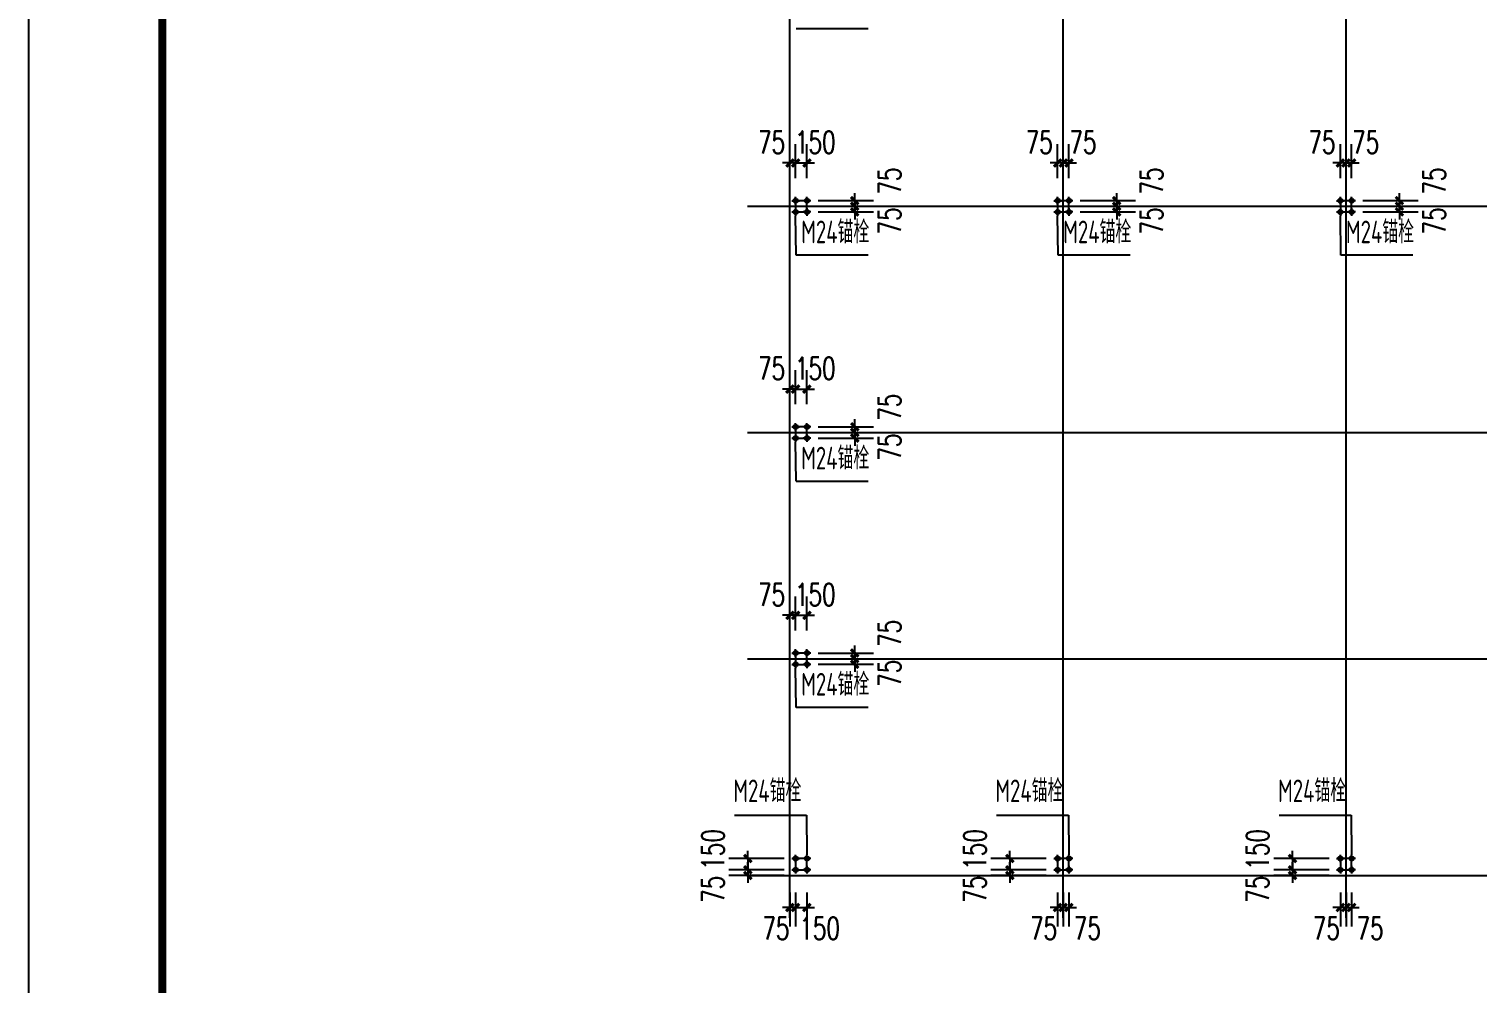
# Model space of a CAD drawing. Extents: x 180850 to 1399066, y 113487 to 334416.
# Drawn here: x 430995 to 469407, y 166307 to 191617 of the extents above; entities that cross this region are included whole.
import ezdxf
from ezdxf.enums import TextEntityAlignment as Align

# ---------------------------------------------------------------- set-up
doc = ezdxf.new("R2010")
doc.units = 0
doc.header["$LTSCALE"] = 1000
for name, color, linetype in [('AXIS', 3, 'Continuous'), ('DOTE', 1, 'Continuous'), ('PUB_TITLE', 4, 'Continuous'), ('TEXT', 7, 'Continuous')]:
    doc.layers.add(name, color=color, linetype=linetype)
doc.styles.add('_TCH_DIM_T3', font='SIMPLEX', dxfattribs={"width": 0.705882, "bigfont": 'GBCBIG'})
doc.styles.add('TSSD_Label', font='tssdeng.shx', dxfattribs={"width": 0.7, "bigfont": 'hztxt.shx'})
doc.dimstyles.new('TCH-200-2', dxfattribs={"dimtxt": 595, "dimasz": 200, "dimexe": 500, "dimexo": 600, "dimgap": 252.5, "dimtad": 1, "dimdec": 0, "dimlfac": 0.5, "dimzin": 0, "dimdsep": 46, "dimtxsty": '_TCH_DIM_T3', "dimblk": 'ARCHTICK', "dimcen": 0.09, "dimclrd": 124, "dimclre": 124, "dimclrt": 7, "dimazin": 2, "dimtfac": 1, "dimtdec": 0, "dimtix": 1, "dimtmove": 2, "dimatfit": 3, "dimfxl": 1, "dimtolj": 1, "dimtzin": 0, "dimarcsym": 0})

# ---------------------------------------------------------------- blocks, each defined once
blk = doc.blocks.new('_ArchTick')
at = {"color": 0, "linetype": 'ByBlock', "const_width": 0.4}
blk.add_lwpolyline([(-0.5, -0.5), (0.5, 0.5)], dxfattribs=at)
blk = doc.blocks.new('*D1197')
at = {"color": 124, "linetype": 'ByBlock', "lineweight": -2, "transparency": 16777216}
for p, q in [((464513, 169312), (464513, 169512)), ((465481, 169312), (464013, 169312)), ((465481, 169162), (464013, 169162)), ((464513, 169312), (464513, 169162)), ((464513, 169162), (464513, 168962))]:
    blk.add_line(p, q, dxfattribs=at)
at = {"layer": 'Defpoints', "color": 0, "linetype": 'ByBlock', "transparency": 16777216}
for p in [(464513, 169162), (466081, 169312), (466081, 169162)]:
    blk.add_point(p, dxfattribs=at)
at = {"color": 124, "linetype": 'ByBlock', "lineweight": -2, "transparency": 16777216, "xscale": 200, "yscale": 200, "zscale": 200}
for p, rotation in [((464513, 169312), 270), ((464513, 169162), 90)]:
    blk.add_blockref('_ArchTick', p, dxfattribs=dict(at, rotation=rotation))
at = {"color": 7, "linetype": 'ByBlock', "transparency": 16777216, "insert": (463587, 168792), "char_height": 595, "attachment_point": 5, "rotation": 90, "style": '_TCH_DIM_T3'}
blk.add_mtext('\\A1;75', dxfattribs=at)
blk = doc.blocks.new('*D1198')
at = {"color": 124, "linetype": 'ByBlock', "lineweight": -2, "transparency": 16777216}
for p, q in [((464513, 169612), (464513, 169812)), ((465481, 169612), (464013, 169612)), ((464513, 169612), (464513, 169312)), ((465481, 169312), (464013, 169312)), ((464513, 169312), (464513, 169112))]:
    blk.add_line(p, q, dxfattribs=at)
at = {"layer": 'Defpoints', "color": 0, "linetype": 'ByBlock', "transparency": 16777216}
for p in [(466081, 169612), (464513, 169312), (466081, 169312)]:
    blk.add_point(p, dxfattribs=at)
at = {"color": 124, "linetype": 'ByBlock', "lineweight": -2, "transparency": 16777216, "xscale": 200, "yscale": 200, "zscale": 200}
for p, rotation in [((464513, 169612), 270), ((464513, 169312), 90)]:
    blk.add_blockref('_ArchTick', p, dxfattribs=dict(at, rotation=rotation))
at = {"color": 7, "linetype": 'ByBlock', "transparency": 16777216, "insert": (463587, 169850), "char_height": 595, "attachment_point": 5, "rotation": 90, "style": '_TCH_DIM_T3'}
blk.add_mtext('\\A1;150', dxfattribs=at)
blk = doc.blocks.new('*D1199')
at = {"color": 124, "linetype": 'ByBlock', "lineweight": -2, "transparency": 16777216}
for p, q in [((465931, 168712), (465931, 167811)), ((466081, 168712), (466081, 167811)), ((465931, 168311), (465731, 168311)), ((465931, 168311), (466081, 168311)), ((466081, 168311), (466281, 168311))]:
    blk.add_line(p, q, dxfattribs=at)
at = {"layer": 'Defpoints', "color": 0, "linetype": 'ByBlock', "transparency": 16777216}
for p in [(465931, 169312), (466081, 169312), (466081, 168311)]:
    blk.add_point(p, dxfattribs=at)
at = {"color": 124, "linetype": 'ByBlock', "lineweight": -2, "transparency": 16777216, "xscale": 200, "yscale": 200, "zscale": 200}
blk.add_blockref('_ArchTick', (465931, 168311), dxfattribs=at)
at = {"color": 124, "linetype": 'ByBlock', "lineweight": -2, "transparency": 16777216, "xscale": 200, "yscale": 200, "zscale": 200, "rotation": 180}
blk.add_blockref('_ArchTick', (466081, 168311), dxfattribs=at)
at = {"color": 7, "linetype": 'ByBlock', "transparency": 16777216, "insert": (466569, 167761), "char_height": 595, "attachment_point": 5, "style": '_TCH_DIM_T3'}
blk.add_mtext('\\A1;75', dxfattribs=at)
blk = doc.blocks.new('*D1200')
at = {"color": 124, "linetype": 'ByBlock', "lineweight": -2, "transparency": 16777216}
for p, q in [((465781, 168712), (465781, 167811)), ((465931, 168712), (465931, 167811)), ((465781, 168311), (465581, 168311)), ((465931, 168311), (465781, 168311)), ((465931, 168311), (466131, 168311))]:
    blk.add_line(p, q, dxfattribs=at)
at = {"layer": 'Defpoints', "color": 0, "linetype": 'ByBlock', "transparency": 16777216}
for p in [(465781, 169312), (465931, 169312), (465781, 168311)]:
    blk.add_point(p, dxfattribs=at)
at = {"color": 124, "linetype": 'ByBlock', "lineweight": -2, "transparency": 16777216, "xscale": 200, "yscale": 200, "zscale": 200}
blk.add_blockref('_ArchTick', (465781, 168311), dxfattribs=at)
at = {"color": 124, "linetype": 'ByBlock', "lineweight": -2, "transparency": 16777216, "xscale": 200, "yscale": 200, "zscale": 200, "rotation": 180}
blk.add_blockref('_ArchTick', (465931, 168311), dxfattribs=at)
at = {"color": 7, "linetype": 'ByBlock', "transparency": 16777216, "insert": (465409, 167761), "char_height": 595, "attachment_point": 5, "style": '_TCH_DIM_T3'}
blk.add_mtext('\\A1;75', dxfattribs=at)
blk = doc.blocks.new('*D1201')
at = {"color": 124, "linetype": 'ByBlock', "lineweight": -2, "transparency": 16777216}
for p, q in [((467349, 187062), (467349, 187262)), ((466381, 187062), (467849, 187062)), ((466381, 186912), (467849, 186912)), ((467349, 187062), (467349, 186912)), ((467349, 186912), (467349, 186712))]:
    blk.add_line(p, q, dxfattribs=at)
at = {"layer": 'Defpoints', "color": 0, "linetype": 'ByBlock', "transparency": 16777216}
for p in [(465781, 187062), (465781, 186912), (467349, 186912)]:
    blk.add_point(p, dxfattribs=at)
at = {"color": 124, "linetype": 'ByBlock', "lineweight": -2, "transparency": 16777216, "xscale": 200, "yscale": 200, "zscale": 200}
for p, rotation in [((467349, 187062), 270), ((467349, 186912), 90)]:
    blk.add_blockref('_ArchTick', p, dxfattribs=dict(at, rotation=rotation))
at = {"color": 7, "linetype": 'ByBlock', "transparency": 16777216, "insert": (468275, 187581), "char_height": 595, "attachment_point": 5, "rotation": 90, "style": '_TCH_DIM_T3'}
blk.add_mtext('\\A1;75', dxfattribs=at)
blk = doc.blocks.new('*D1202')
at = {"color": 124, "linetype": 'ByBlock', "lineweight": -2, "transparency": 16777216}
for p, q in [((467349, 186912), (467349, 187112)), ((466381, 186912), (467849, 186912)), ((466381, 186762), (467849, 186762)), ((467349, 186762), (467349, 186912)), ((467349, 186762), (467349, 186562))]:
    blk.add_line(p, q, dxfattribs=at)
at = {"layer": 'Defpoints', "color": 0, "linetype": 'ByBlock', "transparency": 16777216}
for p in [(465781, 186912), (465781, 186762), (467349, 186912)]:
    blk.add_point(p, dxfattribs=at)
at = {"color": 124, "linetype": 'ByBlock', "lineweight": -2, "transparency": 16777216, "xscale": 200, "yscale": 200, "zscale": 200}
for p, rotation in [((467349, 186912), 270), ((467349, 186762), 90)]:
    blk.add_blockref('_ArchTick', p, dxfattribs=dict(at, rotation=rotation))
at = {"color": 7, "linetype": 'ByBlock', "transparency": 16777216, "insert": (468275, 186523), "char_height": 595, "attachment_point": 5, "rotation": 90, "style": '_TCH_DIM_T3'}
blk.add_mtext('\\A1;75', dxfattribs=at)
blk = doc.blocks.new('*D1203')
at = {"color": 124, "linetype": 'ByBlock', "lineweight": -2, "transparency": 16777216}
for p, q in [((465781, 187662), (465781, 188562)), ((465931, 187662), (465931, 188562)), ((465781, 188062), (465581, 188062)), ((465931, 188062), (465781, 188062)), ((465931, 188062), (466131, 188062))]:
    blk.add_line(p, q, dxfattribs=at)
at = {"layer": 'Defpoints', "color": 0, "linetype": 'ByBlock', "transparency": 16777216}
for p in [(465781, 188062), (465781, 187062), (465931, 187062)]:
    blk.add_point(p, dxfattribs=at)
at = {"color": 124, "linetype": 'ByBlock', "lineweight": -2, "transparency": 16777216, "xscale": 200, "yscale": 200, "zscale": 200}
blk.add_blockref('_ArchTick', (465781, 188062), dxfattribs=at)
at = {"color": 124, "linetype": 'ByBlock', "lineweight": -2, "transparency": 16777216, "xscale": 200, "yscale": 200, "zscale": 200, "rotation": 180}
blk.add_blockref('_ArchTick', (465931, 188062), dxfattribs=at)
at = {"color": 7, "linetype": 'ByBlock', "transparency": 16777216, "insert": (465293, 188612), "char_height": 595, "attachment_point": 5, "style": '_TCH_DIM_T3'}
blk.add_mtext('\\A1;75', dxfattribs=at)
blk = doc.blocks.new('*D1204')
at = {"color": 124, "linetype": 'ByBlock', "lineweight": -2, "transparency": 16777216}
for p, q in [((465931, 187662), (465931, 188562)), ((466081, 187662), (466081, 188562)), ((465931, 188062), (465731, 188062)), ((465931, 188062), (466081, 188062)), ((466081, 188062), (466281, 188062))]:
    blk.add_line(p, q, dxfattribs=at)
at = {"layer": 'Defpoints', "color": 0, "linetype": 'ByBlock', "transparency": 16777216}
for p in [(466081, 188062), (465931, 187062), (466081, 187062)]:
    blk.add_point(p, dxfattribs=at)
at = {"color": 124, "linetype": 'ByBlock', "lineweight": -2, "transparency": 16777216, "xscale": 200, "yscale": 200, "zscale": 200}
blk.add_blockref('_ArchTick', (465931, 188062), dxfattribs=at)
at = {"color": 124, "linetype": 'ByBlock', "lineweight": -2, "transparency": 16777216, "xscale": 200, "yscale": 200, "zscale": 200, "rotation": 180}
blk.add_blockref('_ArchTick', (466081, 188062), dxfattribs=at)
at = {"color": 7, "linetype": 'ByBlock', "transparency": 16777216, "insert": (466453, 188612), "char_height": 595, "attachment_point": 5, "style": '_TCH_DIM_T3'}
blk.add_mtext('\\A1;75', dxfattribs=at)
blk = doc.blocks.new('*D1209')
at = {"color": 124, "linetype": 'ByBlock', "lineweight": -2, "transparency": 16777216}
for p, q in [((457013, 169312), (457013, 169512)), ((457981, 169312), (456513, 169312)), ((457981, 169162), (456513, 169162)), ((457013, 169312), (457013, 169162)), ((457013, 169162), (457013, 168962))]:
    blk.add_line(p, q, dxfattribs=at)
at = {"layer": 'Defpoints', "color": 0, "linetype": 'ByBlock', "transparency": 16777216}
for p in [(457013, 169162), (458581, 169312), (458581, 169162)]:
    blk.add_point(p, dxfattribs=at)
at = {"color": 124, "linetype": 'ByBlock', "lineweight": -2, "transparency": 16777216, "xscale": 200, "yscale": 200, "zscale": 200}
for p, rotation in [((457013, 169312), 270), ((457013, 169162), 90)]:
    blk.add_blockref('_ArchTick', p, dxfattribs=dict(at, rotation=rotation))
at = {"color": 7, "linetype": 'ByBlock', "transparency": 16777216, "insert": (456087, 168792), "char_height": 595, "attachment_point": 5, "rotation": 90, "style": '_TCH_DIM_T3'}
blk.add_mtext('\\A1;75', dxfattribs=at)
blk = doc.blocks.new('*D1210')
at = {"color": 124, "linetype": 'ByBlock', "lineweight": -2, "transparency": 16777216}
for p, q in [((457013, 169612), (457013, 169812)), ((457981, 169612), (456513, 169612)), ((457013, 169612), (457013, 169312)), ((457981, 169312), (456513, 169312)), ((457013, 169312), (457013, 169112))]:
    blk.add_line(p, q, dxfattribs=at)
at = {"layer": 'Defpoints', "color": 0, "linetype": 'ByBlock', "transparency": 16777216}
for p in [(458581, 169612), (457013, 169312), (458581, 169312)]:
    blk.add_point(p, dxfattribs=at)
at = {"color": 124, "linetype": 'ByBlock', "lineweight": -2, "transparency": 16777216, "xscale": 200, "yscale": 200, "zscale": 200}
for p, rotation in [((457013, 169612), 270), ((457013, 169312), 90)]:
    blk.add_blockref('_ArchTick', p, dxfattribs=dict(at, rotation=rotation))
at = {"color": 7, "linetype": 'ByBlock', "transparency": 16777216, "insert": (456087, 169850), "char_height": 595, "attachment_point": 5, "rotation": 90, "style": '_TCH_DIM_T3'}
blk.add_mtext('\\A1;150', dxfattribs=at)
blk = doc.blocks.new('*D1211')
at = {"color": 124, "linetype": 'ByBlock', "lineweight": -2, "transparency": 16777216}
for p, q in [((458431, 168712), (458431, 167811)), ((458581, 168712), (458581, 167811)), ((458431, 168311), (458231, 168311)), ((458431, 168311), (458581, 168311)), ((458581, 168311), (458781, 168311))]:
    blk.add_line(p, q, dxfattribs=at)
at = {"layer": 'Defpoints', "color": 0, "linetype": 'ByBlock', "transparency": 16777216}
for p in [(458431, 169312), (458581, 169312), (458581, 168311)]:
    blk.add_point(p, dxfattribs=at)
at = {"color": 124, "linetype": 'ByBlock', "lineweight": -2, "transparency": 16777216, "xscale": 200, "yscale": 200, "zscale": 200}
blk.add_blockref('_ArchTick', (458431, 168311), dxfattribs=at)
at = {"color": 124, "linetype": 'ByBlock', "lineweight": -2, "transparency": 16777216, "xscale": 200, "yscale": 200, "zscale": 200, "rotation": 180}
blk.add_blockref('_ArchTick', (458581, 168311), dxfattribs=at)
at = {"color": 7, "linetype": 'ByBlock', "transparency": 16777216, "insert": (459069, 167761), "char_height": 595, "attachment_point": 5, "style": '_TCH_DIM_T3'}
blk.add_mtext('\\A1;75', dxfattribs=at)
blk = doc.blocks.new('*D1212')
at = {"color": 124, "linetype": 'ByBlock', "lineweight": -2, "transparency": 16777216}
for p, q in [((458281, 168712), (458281, 167811)), ((458431, 168712), (458431, 167811)), ((458281, 168311), (458081, 168311)), ((458431, 168311), (458281, 168311)), ((458431, 168311), (458631, 168311))]:
    blk.add_line(p, q, dxfattribs=at)
at = {"layer": 'Defpoints', "color": 0, "linetype": 'ByBlock', "transparency": 16777216}
for p in [(458281, 169312), (458431, 169312), (458281, 168311)]:
    blk.add_point(p, dxfattribs=at)
at = {"color": 124, "linetype": 'ByBlock', "lineweight": -2, "transparency": 16777216, "xscale": 200, "yscale": 200, "zscale": 200}
blk.add_blockref('_ArchTick', (458281, 168311), dxfattribs=at)
at = {"color": 124, "linetype": 'ByBlock', "lineweight": -2, "transparency": 16777216, "xscale": 200, "yscale": 200, "zscale": 200, "rotation": 180}
blk.add_blockref('_ArchTick', (458431, 168311), dxfattribs=at)
at = {"color": 7, "linetype": 'ByBlock', "transparency": 16777216, "insert": (457909, 167761), "char_height": 595, "attachment_point": 5, "style": '_TCH_DIM_T3'}
blk.add_mtext('\\A1;75', dxfattribs=at)
blk = doc.blocks.new('*D1213')
at = {"color": 124, "linetype": 'ByBlock', "lineweight": -2, "transparency": 16777216}
for p, q in [((459849, 187062), (459849, 187262)), ((458881, 187062), (460349, 187062)), ((458881, 186912), (460349, 186912)), ((459849, 187062), (459849, 186912)), ((459849, 186912), (459849, 186712))]:
    blk.add_line(p, q, dxfattribs=at)
at = {"layer": 'Defpoints', "color": 0, "linetype": 'ByBlock', "transparency": 16777216}
for p in [(458281, 187062), (458281, 186912), (459849, 186912)]:
    blk.add_point(p, dxfattribs=at)
at = {"color": 124, "linetype": 'ByBlock', "lineweight": -2, "transparency": 16777216, "xscale": 200, "yscale": 200, "zscale": 200}
for p, rotation in [((459849, 187062), 270), ((459849, 186912), 90)]:
    blk.add_blockref('_ArchTick', p, dxfattribs=dict(at, rotation=rotation))
at = {"color": 7, "linetype": 'ByBlock', "transparency": 16777216, "insert": (460775, 187581), "char_height": 595, "attachment_point": 5, "rotation": 90, "style": '_TCH_DIM_T3'}
blk.add_mtext('\\A1;75', dxfattribs=at)
blk = doc.blocks.new('*D1214')
at = {"color": 124, "linetype": 'ByBlock', "lineweight": -2, "transparency": 16777216}
for p, q in [((459849, 186912), (459849, 187112)), ((458881, 186912), (460349, 186912)), ((458881, 186762), (460349, 186762)), ((459849, 186762), (459849, 186912)), ((459849, 186762), (459849, 186562))]:
    blk.add_line(p, q, dxfattribs=at)
at = {"layer": 'Defpoints', "color": 0, "linetype": 'ByBlock', "transparency": 16777216}
for p in [(458281, 186912), (458281, 186762), (459849, 186912)]:
    blk.add_point(p, dxfattribs=at)
at = {"color": 124, "linetype": 'ByBlock', "lineweight": -2, "transparency": 16777216, "xscale": 200, "yscale": 200, "zscale": 200}
for p, rotation in [((459849, 186912), 270), ((459849, 186762), 90)]:
    blk.add_blockref('_ArchTick', p, dxfattribs=dict(at, rotation=rotation))
at = {"color": 7, "linetype": 'ByBlock', "transparency": 16777216, "insert": (460775, 186523), "char_height": 595, "attachment_point": 5, "rotation": 90, "style": '_TCH_DIM_T3'}
blk.add_mtext('\\A1;75', dxfattribs=at)
blk = doc.blocks.new('*D1215')
at = {"color": 124, "linetype": 'ByBlock', "lineweight": -2, "transparency": 16777216}
for p, q in [((458281, 187662), (458281, 188562)), ((458431, 187662), (458431, 188562)), ((458281, 188062), (458081, 188062)), ((458431, 188062), (458281, 188062)), ((458431, 188062), (458631, 188062))]:
    blk.add_line(p, q, dxfattribs=at)
at = {"layer": 'Defpoints', "color": 0, "linetype": 'ByBlock', "transparency": 16777216}
for p in [(458281, 188062), (458281, 187062), (458431, 187062)]:
    blk.add_point(p, dxfattribs=at)
at = {"color": 124, "linetype": 'ByBlock', "lineweight": -2, "transparency": 16777216, "xscale": 200, "yscale": 200, "zscale": 200}
blk.add_blockref('_ArchTick', (458281, 188062), dxfattribs=at)
at = {"color": 124, "linetype": 'ByBlock', "lineweight": -2, "transparency": 16777216, "xscale": 200, "yscale": 200, "zscale": 200, "rotation": 180}
blk.add_blockref('_ArchTick', (458431, 188062), dxfattribs=at)
at = {"color": 7, "linetype": 'ByBlock', "transparency": 16777216, "insert": (457793, 188612), "char_height": 595, "attachment_point": 5, "style": '_TCH_DIM_T3'}
blk.add_mtext('\\A1;75', dxfattribs=at)
blk = doc.blocks.new('*D1216')
at = {"color": 124, "linetype": 'ByBlock', "lineweight": -2, "transparency": 16777216}
for p, q in [((458431, 187662), (458431, 188562)), ((458581, 187662), (458581, 188562)), ((458431, 188062), (458231, 188062)), ((458431, 188062), (458581, 188062)), ((458581, 188062), (458781, 188062))]:
    blk.add_line(p, q, dxfattribs=at)
at = {"layer": 'Defpoints', "color": 0, "linetype": 'ByBlock', "transparency": 16777216}
for p in [(458581, 188062), (458431, 187062), (458581, 187062)]:
    blk.add_point(p, dxfattribs=at)
at = {"color": 124, "linetype": 'ByBlock', "lineweight": -2, "transparency": 16777216, "xscale": 200, "yscale": 200, "zscale": 200}
blk.add_blockref('_ArchTick', (458431, 188062), dxfattribs=at)
at = {"color": 124, "linetype": 'ByBlock', "lineweight": -2, "transparency": 16777216, "xscale": 200, "yscale": 200, "zscale": 200, "rotation": 180}
blk.add_blockref('_ArchTick', (458581, 188062), dxfattribs=at)
at = {"color": 7, "linetype": 'ByBlock', "transparency": 16777216, "insert": (458953, 188612), "char_height": 595, "attachment_point": 5, "style": '_TCH_DIM_T3'}
blk.add_mtext('\\A1;75', dxfattribs=at)
blk = doc.blocks.new('*D1221')
at = {"color": 124, "linetype": 'ByBlock', "lineweight": -2, "transparency": 16777216}
for p, q in [((450063, 169312), (450063, 169512)), ((451031, 169312), (449563, 169312)), ((451031, 169162), (449563, 169162)), ((450063, 169312), (450063, 169162)), ((450063, 169162), (450063, 168962))]:
    blk.add_line(p, q, dxfattribs=at)
at = {"layer": 'Defpoints', "color": 0, "linetype": 'ByBlock', "transparency": 16777216}
for p in [(450063, 169162), (451631, 169312), (451631, 169162)]:
    blk.add_point(p, dxfattribs=at)
at = {"color": 124, "linetype": 'ByBlock', "lineweight": -2, "transparency": 16777216, "xscale": 200, "yscale": 200, "zscale": 200}
for p, rotation in [((450063, 169312), 270), ((450063, 169162), 90)]:
    blk.add_blockref('_ArchTick', p, dxfattribs=dict(at, rotation=rotation))
at = {"color": 7, "linetype": 'ByBlock', "transparency": 16777216, "insert": (449137, 168792), "char_height": 595, "attachment_point": 5, "rotation": 90, "style": '_TCH_DIM_T3'}
blk.add_mtext('\\A1;75', dxfattribs=at)
blk = doc.blocks.new('*D1222')
at = {"color": 124, "linetype": 'ByBlock', "lineweight": -2, "transparency": 16777216}
for p, q in [((450063, 169612), (450063, 169812)), ((451031, 169612), (449563, 169612)), ((450063, 169612), (450063, 169312)), ((451031, 169312), (449563, 169312)), ((450063, 169312), (450063, 169112))]:
    blk.add_line(p, q, dxfattribs=at)
at = {"layer": 'Defpoints', "color": 0, "linetype": 'ByBlock', "transparency": 16777216}
for p in [(451631, 169612), (450063, 169312), (451631, 169312)]:
    blk.add_point(p, dxfattribs=at)
at = {"color": 124, "linetype": 'ByBlock', "lineweight": -2, "transparency": 16777216, "xscale": 200, "yscale": 200, "zscale": 200}
for p, rotation in [((450063, 169612), 270), ((450063, 169312), 90)]:
    blk.add_blockref('_ArchTick', p, dxfattribs=dict(at, rotation=rotation))
at = {"color": 7, "linetype": 'ByBlock', "transparency": 16777216, "insert": (449137, 169850), "char_height": 595, "attachment_point": 5, "rotation": 90, "style": '_TCH_DIM_T3'}
blk.add_mtext('\\A1;150', dxfattribs=at)
blk = doc.blocks.new('*D1223')
at = {"color": 124, "linetype": 'ByBlock', "lineweight": -2, "transparency": 16777216}
for p, q in [((451331, 168712), (451331, 167811)), ((451631, 168712), (451631, 167811)), ((451331, 168311), (451131, 168311)), ((451331, 168311), (451631, 168311)), ((451631, 168311), (451831, 168311))]:
    blk.add_line(p, q, dxfattribs=at)
at = {"layer": 'Defpoints', "color": 0, "linetype": 'ByBlock', "transparency": 16777216}
for p in [(451331, 169312), (451631, 169312), (451631, 168311)]:
    blk.add_point(p, dxfattribs=at)
at = {"color": 124, "linetype": 'ByBlock', "lineweight": -2, "transparency": 16777216, "xscale": 200, "yscale": 200, "zscale": 200}
blk.add_blockref('_ArchTick', (451331, 168311), dxfattribs=at)
at = {"color": 124, "linetype": 'ByBlock', "lineweight": -2, "transparency": 16777216, "xscale": 200, "yscale": 200, "zscale": 200, "rotation": 180}
blk.add_blockref('_ArchTick', (451631, 168311), dxfattribs=at)
at = {"color": 7, "linetype": 'ByBlock', "transparency": 16777216, "insert": (451969, 167761), "char_height": 595, "attachment_point": 5, "style": '_TCH_DIM_T3'}
blk.add_mtext('\\A1;150', dxfattribs=at)
blk = doc.blocks.new('*D1224')
at = {"color": 124, "linetype": 'ByBlock', "lineweight": -2, "transparency": 16777216}
for p, q in [((451181, 168712), (451181, 167811)), ((451331, 168712), (451331, 167811)), ((451181, 168311), (450981, 168311)), ((451331, 168311), (451181, 168311)), ((451331, 168311), (451531, 168311))]:
    blk.add_line(p, q, dxfattribs=at)
at = {"layer": 'Defpoints', "color": 0, "linetype": 'ByBlock', "transparency": 16777216}
for p in [(451181, 169312), (451331, 169312), (451181, 168311)]:
    blk.add_point(p, dxfattribs=at)
at = {"color": 124, "linetype": 'ByBlock', "lineweight": -2, "transparency": 16777216, "xscale": 200, "yscale": 200, "zscale": 200}
blk.add_blockref('_ArchTick', (451181, 168311), dxfattribs=at)
at = {"color": 124, "linetype": 'ByBlock', "lineweight": -2, "transparency": 16777216, "xscale": 200, "yscale": 200, "zscale": 200, "rotation": 180}
blk.add_blockref('_ArchTick', (451331, 168311), dxfattribs=at)
at = {"color": 7, "linetype": 'ByBlock', "transparency": 16777216, "insert": (450809, 167761), "char_height": 595, "attachment_point": 5, "style": '_TCH_DIM_T3'}
blk.add_mtext('\\A1;75', dxfattribs=at)
blk = doc.blocks.new('*D1225')
at = {"color": 124, "linetype": 'ByBlock', "lineweight": -2, "transparency": 16777216}
for p, q in [((452899, 187062), (452899, 187262)), ((451931, 187062), (453399, 187062)), ((451931, 186912), (453399, 186912)), ((452899, 187062), (452899, 186912)), ((452899, 186912), (452899, 186712))]:
    blk.add_line(p, q, dxfattribs=at)
at = {"layer": 'Defpoints', "color": 0, "linetype": 'ByBlock', "transparency": 16777216}
for p in [(451331, 187062), (451331, 186912), (452899, 186912)]:
    blk.add_point(p, dxfattribs=at)
at = {"color": 124, "linetype": 'ByBlock', "lineweight": -2, "transparency": 16777216, "xscale": 200, "yscale": 200, "zscale": 200}
for p, rotation in [((452899, 187062), 270), ((452899, 186912), 90)]:
    blk.add_blockref('_ArchTick', p, dxfattribs=dict(at, rotation=rotation))
at = {"color": 7, "linetype": 'ByBlock', "transparency": 16777216, "insert": (453825, 187581), "char_height": 595, "attachment_point": 5, "rotation": 90, "style": '_TCH_DIM_T3'}
blk.add_mtext('\\A1;75', dxfattribs=at)
blk = doc.blocks.new('*D1226')
at = {"color": 124, "linetype": 'ByBlock', "lineweight": -2, "transparency": 16777216}
for p, q in [((452899, 186912), (452899, 187112)), ((451931, 186912), (453399, 186912)), ((451931, 186762), (453399, 186762)), ((452899, 186762), (452899, 186912)), ((452899, 186762), (452899, 186562))]:
    blk.add_line(p, q, dxfattribs=at)
at = {"layer": 'Defpoints', "color": 0, "linetype": 'ByBlock', "transparency": 16777216}
for p in [(451331, 186912), (451331, 186762), (452899, 186912)]:
    blk.add_point(p, dxfattribs=at)
at = {"color": 124, "linetype": 'ByBlock', "lineweight": -2, "transparency": 16777216, "xscale": 200, "yscale": 200, "zscale": 200}
for p, rotation in [((452899, 186912), 270), ((452899, 186762), 90)]:
    blk.add_blockref('_ArchTick', p, dxfattribs=dict(at, rotation=rotation))
at = {"color": 7, "linetype": 'ByBlock', "transparency": 16777216, "insert": (453825, 186523), "char_height": 595, "attachment_point": 5, "rotation": 90, "style": '_TCH_DIM_T3'}
blk.add_mtext('\\A1;75', dxfattribs=at)
blk = doc.blocks.new('*D1227')
at = {"color": 124, "linetype": 'ByBlock', "lineweight": -2, "transparency": 16777216}
for p, q in [((451181, 187662), (451181, 188562)), ((451331, 187662), (451331, 188562)), ((451181, 188062), (450981, 188062)), ((451331, 188062), (451181, 188062)), ((451331, 188062), (451531, 188062))]:
    blk.add_line(p, q, dxfattribs=at)
at = {"layer": 'Defpoints', "color": 0, "linetype": 'ByBlock', "transparency": 16777216}
for p in [(451181, 188062), (451181, 187062), (451331, 187062)]:
    blk.add_point(p, dxfattribs=at)
at = {"color": 124, "linetype": 'ByBlock', "lineweight": -2, "transparency": 16777216, "xscale": 200, "yscale": 200, "zscale": 200}
blk.add_blockref('_ArchTick', (451181, 188062), dxfattribs=at)
at = {"color": 124, "linetype": 'ByBlock', "lineweight": -2, "transparency": 16777216, "xscale": 200, "yscale": 200, "zscale": 200, "rotation": 180}
blk.add_blockref('_ArchTick', (451331, 188062), dxfattribs=at)
at = {"color": 7, "linetype": 'ByBlock', "transparency": 16777216, "insert": (450693, 188612), "char_height": 595, "attachment_point": 5, "style": '_TCH_DIM_T3'}
blk.add_mtext('\\A1;75', dxfattribs=at)
blk = doc.blocks.new('*D1228')
at = {"color": 124, "linetype": 'ByBlock', "lineweight": -2, "transparency": 16777216}
for p, q in [((451331, 187662), (451331, 188562)), ((451631, 187662), (451631, 188562)), ((451331, 188062), (451131, 188062)), ((451331, 188062), (451631, 188062)), ((451631, 188062), (451831, 188062))]:
    blk.add_line(p, q, dxfattribs=at)
at = {"layer": 'Defpoints', "color": 0, "linetype": 'ByBlock', "transparency": 16777216}
for p in [(451631, 188062), (451331, 187062), (451631, 187062)]:
    blk.add_point(p, dxfattribs=at)
at = {"color": 124, "linetype": 'ByBlock', "lineweight": -2, "transparency": 16777216, "xscale": 200, "yscale": 200, "zscale": 200}
blk.add_blockref('_ArchTick', (451331, 188062), dxfattribs=at)
at = {"color": 124, "linetype": 'ByBlock', "lineweight": -2, "transparency": 16777216, "xscale": 200, "yscale": 200, "zscale": 200, "rotation": 180}
blk.add_blockref('_ArchTick', (451631, 188062), dxfattribs=at)
at = {"color": 7, "linetype": 'ByBlock', "transparency": 16777216, "insert": (451853, 188612), "char_height": 595, "attachment_point": 5, "style": '_TCH_DIM_T3'}
blk.add_mtext('\\A1;150', dxfattribs=at)
blk = doc.blocks.new('*D1229')
at = {"color": 124, "linetype": 'ByBlock', "lineweight": -2, "transparency": 16777216}
for p, q in [((451931, 181062), (453399, 181062)), ((452899, 181062), (452899, 181262)), ((452899, 181062), (452899, 180912)), ((451931, 180912), (453399, 180912)), ((452899, 180912), (452899, 180712))]:
    blk.add_line(p, q, dxfattribs=at)
at = {"layer": 'Defpoints', "color": 0, "linetype": 'ByBlock', "transparency": 16777216}
for p in [(451331, 181062), (451331, 180912), (452899, 180912)]:
    blk.add_point(p, dxfattribs=at)
at = {"color": 124, "linetype": 'ByBlock', "lineweight": -2, "transparency": 16777216, "xscale": 200, "yscale": 200, "zscale": 200}
for p, rotation in [((452899, 181062), 270), ((452899, 180912), 90)]:
    blk.add_blockref('_ArchTick', p, dxfattribs=dict(at, rotation=rotation))
at = {"color": 7, "linetype": 'ByBlock', "transparency": 16777216, "insert": (453825, 181581), "char_height": 595, "attachment_point": 5, "rotation": 90, "style": '_TCH_DIM_T3'}
blk.add_mtext('\\A1;75', dxfattribs=at)
blk = doc.blocks.new('*D1230')
at = {"color": 124, "linetype": 'ByBlock', "lineweight": -2, "transparency": 16777216}
for p, q in [((452899, 180912), (452899, 181112)), ((451931, 180912), (453399, 180912)), ((451931, 180762), (453399, 180762)), ((452899, 180762), (452899, 180912)), ((452899, 180762), (452899, 180562))]:
    blk.add_line(p, q, dxfattribs=at)
at = {"layer": 'Defpoints', "color": 0, "linetype": 'ByBlock', "transparency": 16777216}
for p in [(451331, 180912), (451331, 180762), (452899, 180912)]:
    blk.add_point(p, dxfattribs=at)
at = {"color": 124, "linetype": 'ByBlock', "lineweight": -2, "transparency": 16777216, "xscale": 200, "yscale": 200, "zscale": 200}
for p, rotation in [((452899, 180912), 270), ((452899, 180762), 90)]:
    blk.add_blockref('_ArchTick', p, dxfattribs=dict(at, rotation=rotation))
at = {"color": 7, "linetype": 'ByBlock', "transparency": 16777216, "insert": (453825, 180523), "char_height": 595, "attachment_point": 5, "rotation": 90, "style": '_TCH_DIM_T3'}
blk.add_mtext('\\A1;75', dxfattribs=at)
blk = doc.blocks.new('*D1231')
at = {"color": 124, "linetype": 'ByBlock', "lineweight": -2, "transparency": 16777216}
for p, q in [((451181, 181662), (451181, 182562)), ((451331, 181662), (451331, 182562)), ((451181, 182062), (450981, 182062)), ((451331, 182062), (451181, 182062)), ((451331, 182062), (451531, 182062))]:
    blk.add_line(p, q, dxfattribs=at)
at = {"layer": 'Defpoints', "color": 0, "linetype": 'ByBlock', "transparency": 16777216}
for p in [(451181, 182062), (451181, 181062), (451331, 181062)]:
    blk.add_point(p, dxfattribs=at)
at = {"color": 124, "linetype": 'ByBlock', "lineweight": -2, "transparency": 16777216, "xscale": 200, "yscale": 200, "zscale": 200}
blk.add_blockref('_ArchTick', (451181, 182062), dxfattribs=at)
at = {"color": 124, "linetype": 'ByBlock', "lineweight": -2, "transparency": 16777216, "xscale": 200, "yscale": 200, "zscale": 200, "rotation": 180}
blk.add_blockref('_ArchTick', (451331, 182062), dxfattribs=at)
at = {"color": 7, "linetype": 'ByBlock', "transparency": 16777216, "insert": (450693, 182612), "char_height": 595, "attachment_point": 5, "style": '_TCH_DIM_T3'}
blk.add_mtext('\\A1;75', dxfattribs=at)
blk = doc.blocks.new('*D1232')
at = {"color": 124, "linetype": 'ByBlock', "lineweight": -2, "transparency": 16777216}
for p, q in [((451331, 181662), (451331, 182562)), ((451631, 181662), (451631, 182562)), ((451331, 182062), (451131, 182062)), ((451331, 182062), (451631, 182062)), ((451631, 182062), (451831, 182062))]:
    blk.add_line(p, q, dxfattribs=at)
at = {"layer": 'Defpoints', "color": 0, "linetype": 'ByBlock', "transparency": 16777216}
for p in [(451631, 182062), (451331, 181062), (451631, 181062)]:
    blk.add_point(p, dxfattribs=at)
at = {"color": 124, "linetype": 'ByBlock', "lineweight": -2, "transparency": 16777216, "xscale": 200, "yscale": 200, "zscale": 200}
blk.add_blockref('_ArchTick', (451331, 182062), dxfattribs=at)
at = {"color": 124, "linetype": 'ByBlock', "lineweight": -2, "transparency": 16777216, "xscale": 200, "yscale": 200, "zscale": 200, "rotation": 180}
blk.add_blockref('_ArchTick', (451631, 182062), dxfattribs=at)
at = {"color": 7, "linetype": 'ByBlock', "transparency": 16777216, "insert": (451853, 182612), "char_height": 595, "attachment_point": 5, "style": '_TCH_DIM_T3'}
blk.add_mtext('\\A1;150', dxfattribs=at)
blk = doc.blocks.new('*D1233')
at = {"color": 124, "linetype": 'ByBlock', "lineweight": -2, "transparency": 16777216}
for p, q in [((452899, 175062), (452899, 175262)), ((451931, 175062), (453399, 175062)), ((451931, 174912), (453399, 174912)), ((452899, 175062), (452899, 174912)), ((452899, 174912), (452899, 174712))]:
    blk.add_line(p, q, dxfattribs=at)
at = {"layer": 'Defpoints', "color": 0, "linetype": 'ByBlock', "transparency": 16777216}
for p in [(451331, 175062), (451331, 174912), (452899, 174912)]:
    blk.add_point(p, dxfattribs=at)
at = {"color": 124, "linetype": 'ByBlock', "lineweight": -2, "transparency": 16777216, "xscale": 200, "yscale": 200, "zscale": 200}
for p, rotation in [((452899, 175062), 270), ((452899, 174912), 90)]:
    blk.add_blockref('_ArchTick', p, dxfattribs=dict(at, rotation=rotation))
at = {"color": 7, "linetype": 'ByBlock', "transparency": 16777216, "insert": (453825, 175581), "char_height": 595, "attachment_point": 5, "rotation": 90, "style": '_TCH_DIM_T3'}
blk.add_mtext('\\A1;75', dxfattribs=at)
blk = doc.blocks.new('*D1234')
at = {"color": 124, "linetype": 'ByBlock', "lineweight": -2, "transparency": 16777216}
for p, q in [((451931, 174912), (453399, 174912)), ((452899, 174912), (452899, 175112)), ((452899, 174762), (452899, 174912)), ((451931, 174762), (453399, 174762)), ((452899, 174762), (452899, 174562))]:
    blk.add_line(p, q, dxfattribs=at)
at = {"layer": 'Defpoints', "color": 0, "linetype": 'ByBlock', "transparency": 16777216}
for p in [(451331, 174912), (452899, 174912), (451331, 174762)]:
    blk.add_point(p, dxfattribs=at)
at = {"color": 124, "linetype": 'ByBlock', "lineweight": -2, "transparency": 16777216, "xscale": 200, "yscale": 200, "zscale": 200}
for p, rotation in [((452899, 174912), 270), ((452899, 174762), 90)]:
    blk.add_blockref('_ArchTick', p, dxfattribs=dict(at, rotation=rotation))
at = {"color": 7, "linetype": 'ByBlock', "transparency": 16777216, "insert": (453825, 174523), "char_height": 595, "attachment_point": 5, "rotation": 90, "style": '_TCH_DIM_T3'}
blk.add_mtext('\\A1;75', dxfattribs=at)
blk = doc.blocks.new('*D1235')
at = {"color": 124, "linetype": 'ByBlock', "lineweight": -2, "transparency": 16777216}
for p, q in [((451181, 175662), (451181, 176562)), ((451331, 175662), (451331, 176562)), ((451181, 176062), (450981, 176062)), ((451331, 176062), (451181, 176062)), ((451331, 176062), (451531, 176062))]:
    blk.add_line(p, q, dxfattribs=at)
at = {"layer": 'Defpoints', "color": 0, "linetype": 'ByBlock', "transparency": 16777216}
for p in [(451181, 176062), (451181, 175062), (451331, 175062)]:
    blk.add_point(p, dxfattribs=at)
at = {"color": 124, "linetype": 'ByBlock', "lineweight": -2, "transparency": 16777216, "xscale": 200, "yscale": 200, "zscale": 200}
blk.add_blockref('_ArchTick', (451181, 176062), dxfattribs=at)
at = {"color": 124, "linetype": 'ByBlock', "lineweight": -2, "transparency": 16777216, "xscale": 200, "yscale": 200, "zscale": 200, "rotation": 180}
blk.add_blockref('_ArchTick', (451331, 176062), dxfattribs=at)
at = {"color": 7, "linetype": 'ByBlock', "transparency": 16777216, "insert": (450693, 176612), "char_height": 595, "attachment_point": 5, "style": '_TCH_DIM_T3'}
blk.add_mtext('\\A1;75', dxfattribs=at)
blk = doc.blocks.new('*D1236')
at = {"color": 124, "linetype": 'ByBlock', "lineweight": -2, "transparency": 16777216}
for p, q in [((451331, 175662), (451331, 176562)), ((451631, 175662), (451631, 176562)), ((451331, 176062), (451131, 176062)), ((451331, 176062), (451631, 176062)), ((451631, 176062), (451831, 176062))]:
    blk.add_line(p, q, dxfattribs=at)
at = {"layer": 'Defpoints', "color": 0, "linetype": 'ByBlock', "transparency": 16777216}
for p in [(451631, 176062), (451331, 175062), (451631, 175062)]:
    blk.add_point(p, dxfattribs=at)
at = {"color": 124, "linetype": 'ByBlock', "lineweight": -2, "transparency": 16777216, "xscale": 200, "yscale": 200, "zscale": 200}
blk.add_blockref('_ArchTick', (451331, 176062), dxfattribs=at)
at = {"color": 124, "linetype": 'ByBlock', "lineweight": -2, "transparency": 16777216, "xscale": 200, "yscale": 200, "zscale": 200, "rotation": 180}
blk.add_blockref('_ArchTick', (451631, 176062), dxfattribs=at)
at = {"color": 7, "linetype": 'ByBlock', "transparency": 16777216, "insert": (451853, 176612), "char_height": 595, "attachment_point": 5, "style": '_TCH_DIM_T3'}
blk.add_mtext('\\A1;150', dxfattribs=at)

msp = doc.modelspace()

# ---------------------------------------------------------------- linework, layer by layer
for centre in [(451331.08, 187061.63), (451631.08, 187061.63), (458281.08, 187061.63), (458581.08, 187061.63), (465781.08, 187061.63), (466081.08, 187061.63), (451331.08, 186761.63), (451631.08, 186761.63), (458281.08, 186761.63), (458581.08, 186761.63), (465781.08, 186761.63), (466081.08, 186761.63), (451331.08, 181061.63), (451631.08, 181061.63), (451331.08, 180761.63), (451631.08, 180761.63), (451331.08, 175061.63), (451331.08, 174761.63), (451631.08, 175061.63), (451631.08, 174761.63), (451331.08, 169611.63), (451631.08, 169611.63), (458281.08, 169611.63), (458581.08, 169611.63), (465781.08, 169611.63), (466081.08, 169611.63), (451331.08, 169311.63), (451631.08, 169311.63), (458281.08, 169311.63), (458581.08, 169311.63), (465781.08, 169311.63), (466081.08, 169311.63)]:
    msp.add_circle(centre, 58.52)
at = {"layer": 'AXIS'}
for p, q in [((453252.38, 191616.19), (451341.82, 191616.19)), ((451331.08, 186960.96), (451331.08, 187162.3)), ((451631.08, 186960.96), (451631.08, 187162.3)), ((458281.08, 186960.96), (458281.08, 187162.3)), ((458581.08, 186960.96), (458581.08, 187162.3)), ((465781.08, 186960.96), (465781.08, 187162.3)), ((466081.08, 186960.96), (466081.08, 187162.3)), ((451230.41, 187061.63), (451431.75, 187061.63)), ((451230.41, 186761.63), (451431.75, 186761.63)), ((451331.08, 186862.3), (451331.08, 186660.96)), ((451731.75, 187061.63), (451530.41, 187061.63)), ((451731.75, 186761.63), (451530.41, 186761.63)), ((451631.08, 186862.3), (451631.08, 186660.96)), ((458180.41, 187061.63), (458381.75, 187061.63)), ((458180.41, 186761.63), (458381.75, 186761.63)), ((458281.08, 186862.3), (458281.08, 186660.96)), ((458681.75, 187061.63), (458480.41, 187061.63)), ((458681.75, 186761.63), (458480.41, 186761.63)), ((458581.08, 186862.3), (458581.08, 186660.96)), ((465680.41, 187061.63), (465881.75, 187061.63)), ((465680.41, 186761.63), (465881.75, 186761.63)), ((465781.08, 186862.3), (465781.08, 186660.96)), ((466181.75, 187061.63), (465980.41, 187061.63)), ((466181.75, 186761.63), (465980.41, 186761.63)), ((466081.08, 186862.3), (466081.08, 186660.96)), ((451341.81, 185617.19), (451331.08, 186660.96)), ((458291.81, 185617.19), (458281.08, 186660.96)), ((465791.81, 185617.19), (465781.08, 186660.96)), ((453252.38, 185616.19), (451341.82, 185616.19)), ((460202.38, 185616.19), (458291.82, 185616.19)), ((467702.38, 185616.19), (465791.82, 185616.19)), ((451230.41, 181061.63), (451431.75, 181061.63)), ((451331.08, 180960.96), (451331.08, 181162.3)), ((451731.75, 181061.63), (451530.41, 181061.63)), ((451631.08, 180960.96), (451631.08, 181162.3)), ((451230.41, 180761.63), (451431.75, 180761.63)), ((451331.08, 180862.3), (451331.08, 180660.96)), ((451341.81, 179617.19), (451331.08, 180660.96)), ((451731.75, 180761.63), (451530.41, 180761.63)), ((451631.08, 180862.3), (451631.08, 180660.96)), ((453252.38, 179616.19), (451341.82, 179616.19)), ((451331.08, 174960.96), (451331.08, 175162.3)), ((451631.08, 174960.96), (451631.08, 175162.3)), ((451230.41, 175061.63), (451431.75, 175061.63)), ((451331.08, 174862.3), (451331.08, 174660.96)), ((451731.75, 175061.63), (451530.41, 175061.63)), ((451631.08, 174862.3), (451631.08, 174660.96)), ((451230.41, 174761.63), (451431.75, 174761.63)), ((451341.81, 173617.19), (451331.08, 174660.96)), ((451731.75, 174761.63), (451530.41, 174761.63)), ((453252.38, 173616.19), (451341.82, 173616.19)), ((449709.77, 170757.07), (451620.33, 170757.07)), ((451620.34, 170756.07), (451631.08, 169712.3)), ((456659.77, 170757.07), (458570.33, 170757.07)), ((458570.34, 170756.07), (458581.08, 169712.3)), ((464159.77, 170757.07), (466070.33, 170757.07)), ((466070.34, 170756.07), (466081.08, 169712.3)), ((451230.41, 169611.63), (451431.75, 169611.63)), ((451331.08, 169510.96), (451331.08, 169712.3)), ((451331.08, 169412.3), (451331.08, 169210.96)), ((451731.75, 169611.63), (451530.41, 169611.63)), ((451631.08, 169510.96), (451631.08, 169712.3)), ((451631.08, 169412.3), (451631.08, 169210.96)), ((458180.41, 169611.63), (458381.75, 169611.63)), ((458281.08, 169510.96), (458281.08, 169712.3)), ((458281.08, 169412.3), (458281.08, 169210.96)), ((458681.75, 169611.63), (458480.41, 169611.63)), ((458581.08, 169510.96), (458581.08, 169712.3)), ((458581.08, 169412.3), (458581.08, 169210.96)), ((465680.41, 169611.63), (465881.75, 169611.63)), ((465781.08, 169510.96), (465781.08, 169712.3)), ((465781.08, 169412.3), (465781.08, 169210.96)), ((466181.75, 169611.63), (465980.41, 169611.63)), ((466081.08, 169510.96), (466081.08, 169712.3)), ((466081.08, 169412.3), (466081.08, 169210.96)), ((451230.41, 169311.63), (451431.75, 169311.63)), ((451731.75, 169311.63), (451530.41, 169311.63)), ((458180.41, 169311.63), (458381.75, 169311.63)), ((458681.75, 169311.63), (458480.41, 169311.63)), ((465680.41, 169311.63), (465881.75, 169311.63)), ((466181.75, 169311.63), (465980.41, 169311.63))]:
    msp.add_line(p, q, dxfattribs=at)
at = {"layer": 'DOTE'}
for p, q in [((451181.08, 168036.63), (451181.08, 205786.63)), ((458431.08, 168036.63), (458431.08, 205786.63)), ((465931.08, 168036.63), (465931.08, 205786.63)), ((450056.08, 186911.63), (512531.08, 186911.63)), ((450056.08, 180911.63), (512531.08, 180911.63)), ((450056.08, 174911.63), (512531.08, 174911.63)), ((450056.08, 169161.63), (512531.08, 169161.63))]:
    msp.add_line(p, q, dxfattribs=at)
for points in [[(451631.08, 187061.63), (451331.08, 187061.63), (451331.08, 186761.63), (451631.08, 186761.63)], [(458581.08, 187061.63), (458281.08, 187061.63), (458281.08, 186761.63), (458581.08, 186761.63)], [(466081.08, 187061.63), (465781.08, 187061.63), (465781.08, 186761.63), (466081.08, 186761.63)], [(451631.08, 181061.63), (451331.08, 181061.63), (451331.08, 180761.63), (451631.08, 180761.63)], [(451631.08, 175061.63), (451331.08, 175061.63), (451331.08, 174761.63), (451631.08, 174761.63)], [(451331.08, 169311.63), (451631.08, 169311.63), (451631.08, 169611.63), (451331.08, 169611.63)], [(458281.08, 169311.63), (458581.08, 169311.63), (458581.08, 169611.63), (458281.08, 169611.63)], [(465781.08, 169311.63), (466081.08, 169311.63), (466081.08, 169611.63), (465781.08, 169611.63)]]:
    msp.add_lwpolyline(points, close=True, dxfattribs=at)
at = {"layer": 'PUB_TITLE'}
msp.add_lwpolyline([(430995.03, 220381.89), (549924.21, 220381.89), (549924.21, 136381.97), (430995.03, 136381.97)], close=True, dxfattribs=at)
at = {"layer": 'PUB_TITLE', "const_width": 212.12}
msp.add_lwpolyline([(434530.38, 137796.11), (434530.38, 218967.75), (548510.07, 218967.75), (548510.07, 137796.11)], close=True, dxfattribs=at)

# ---------------------------------------------------------------- texts
at = {"layer": 'TEXT', "style": 'TSSD_Label', "width": 0.7}
for p in [(452381.38, 185753.22), (459331.38, 185753.22), (466831.38, 185753.22), (452381.38, 179753.22), (452381.38, 173753.22), (450580.78, 170926.6), (457530.78, 170926.6), (465030.78, 170926.6)]:
    msp.add_text('M24锚栓', height=600, dxfattribs=at).set_placement(p, align=Align.BOTTOM_CENTER)

# ---------------------------------------------------------------- dimensions: what is measured, and where the dimension line sits
at = {"linetype": 'ByBlock'}
for base, p1, p2, angle, picture, middle in [((451181.08, 188061.85), (451331.08, 187061.63), (451181.08, 187061.63), 180, '*D1227', (450692.87, 188611.85)), ((458281.08, 188061.85), (458431.08, 187061.63), (458281.08, 187061.63), 180, '*D1215', (457792.87, 188611.85)), ((465781.08, 188061.85), (465931.08, 187061.63), (465781.08, 187061.63), 180, '*D1203', (465292.87, 188611.85)), ((452899.1, 186911.63), (451331.08, 187061.63), (451331.08, 186911.63), 90, '*D1225', (453825.45, 187580.85)), ((459849.1, 186911.63), (458281.08, 187061.63), (458281.08, 186911.63), 90, '*D1213', (460775.45, 187580.85)), ((467349.1, 186911.63), (465781.08, 187061.63), (465781.08, 186911.63), 90, '*D1201', (468275.45, 187580.85)), ((452899.1, 186911.63), (451331.08, 186761.63), (451331.08, 186911.63), 270, '*D1226', (453825.45, 186522.94)), ((459849.1, 186911.63), (458281.08, 186761.63), (458281.08, 186911.63), 270, '*D1214', (460775.45, 186522.94)), ((467349.1, 186911.63), (465781.08, 186761.63), (465781.08, 186911.63), 270, '*D1202', (468275.45, 186522.94)), ((451181.08, 182061.85), (451331.08, 181061.63), (451181.08, 181061.63), 180, '*D1231', (450692.87, 182611.85)), ((452899.1, 180911.63), (451331.08, 181061.63), (451331.08, 180911.63), 90, '*D1229', (453825.45, 181580.85)), ((452899.1, 180911.63), (451331.08, 180761.63), (451331.08, 180911.63), 270, '*D1230', (453825.45, 180522.94)), ((451181.08, 176061.85), (451331.08, 175061.63), (451181.08, 175061.63), 180, '*D1235', (450692.87, 176611.85)), ((452899.1, 174911.63), (451331.08, 175061.63), (451331.08, 174911.63), 90, '*D1233', (453825.45, 175580.85)), ((452899.1, 174911.63), (451331.08, 174761.63), (451331.08, 174911.63), 270, '*D1234', (453825.45, 174522.94)), ((450063.05, 169311.63), (451631.08, 169611.63), (451631.08, 169311.63), 90, '*D1222', (449136.7, 169850.32)), ((457013.05, 169311.63), (458581.08, 169611.63), (458581.08, 169311.63), 90, '*D1210', (456086.7, 169850.32)), ((464513.05, 169311.63), (466081.08, 169611.63), (466081.08, 169311.63), 90, '*D1198', (463586.7, 169850.32)), ((450063.05, 169161.63), (451631.08, 169311.63), (451631.08, 169161.63), 270, '*D1221', (449136.7, 168792.42)), ((457013.05, 169161.63), (458581.08, 169311.63), (458581.08, 169161.63), 270, '*D1209', (456086.7, 168792.42)), ((464513.05, 169161.63), (466081.08, 169311.63), (466081.08, 169161.63), 270, '*D1197', (463586.7, 168792.42)), ((451181.08, 168311.41), (451331.08, 169311.63), (451181.08, 169311.63), 180, '*D1224', (450809.41, 167761.41)), ((458281.08, 168311.41), (458431.08, 169311.63), (458281.08, 169311.63), 180, '*D1212', (457909.41, 167761.41)), ((465781.08, 168311.41), (465931.08, 169311.63), (465781.08, 169311.63), 180, '*D1200', (465409.41, 167761.41))]:
    dim = msp.add_linear_dim(base=base, p1=p1, p2=p2, angle=angle, dimstyle='TCH-200-2', dxfattribs=at)
    dim.commit()
    dim.dimension.update_dxf_attribs({"geometry": picture, "text_midpoint": middle, "dimtype": 160})
for base, p1, p2, picture, middle in [((451631.08, 188061.85), (451331.08, 187061.63), (451631.08, 187061.63), '*D1228', (451852.74, 188611.85)), ((458581.08, 188061.85), (458431.08, 187061.63), (458581.08, 187061.63), '*D1216', (458952.74, 188611.85)), ((466081.08, 188061.85), (465931.08, 187061.63), (466081.08, 187061.63), '*D1204', (466452.74, 188611.85)), ((451631.08, 182061.85), (451331.08, 181061.63), (451631.08, 181061.63), '*D1232', (451852.74, 182611.85)), ((451631.08, 176061.85), (451331.08, 175061.63), (451631.08, 175061.63), '*D1236', (451852.74, 176611.85)), ((451631.08, 168311.41), (451331.08, 169311.63), (451631.08, 169311.63), '*D1223', (451969.28, 167761.41)), ((458581.08, 168311.41), (458431.08, 169311.63), (458581.08, 169311.63), '*D1211', (459069.28, 167761.41)), ((466081.08, 168311.41), (465931.08, 169311.63), (466081.08, 169311.63), '*D1199', (466569.28, 167761.41))]:
    dim = msp.add_linear_dim(base=base, p1=p1, p2=p2, dimstyle='TCH-200-2', dxfattribs=at)
    dim.commit()
    dim.dimension.update_dxf_attribs({"geometry": picture, "text_midpoint": middle, "dimtype": 160})

doc.saveas('drawing.dxf')
